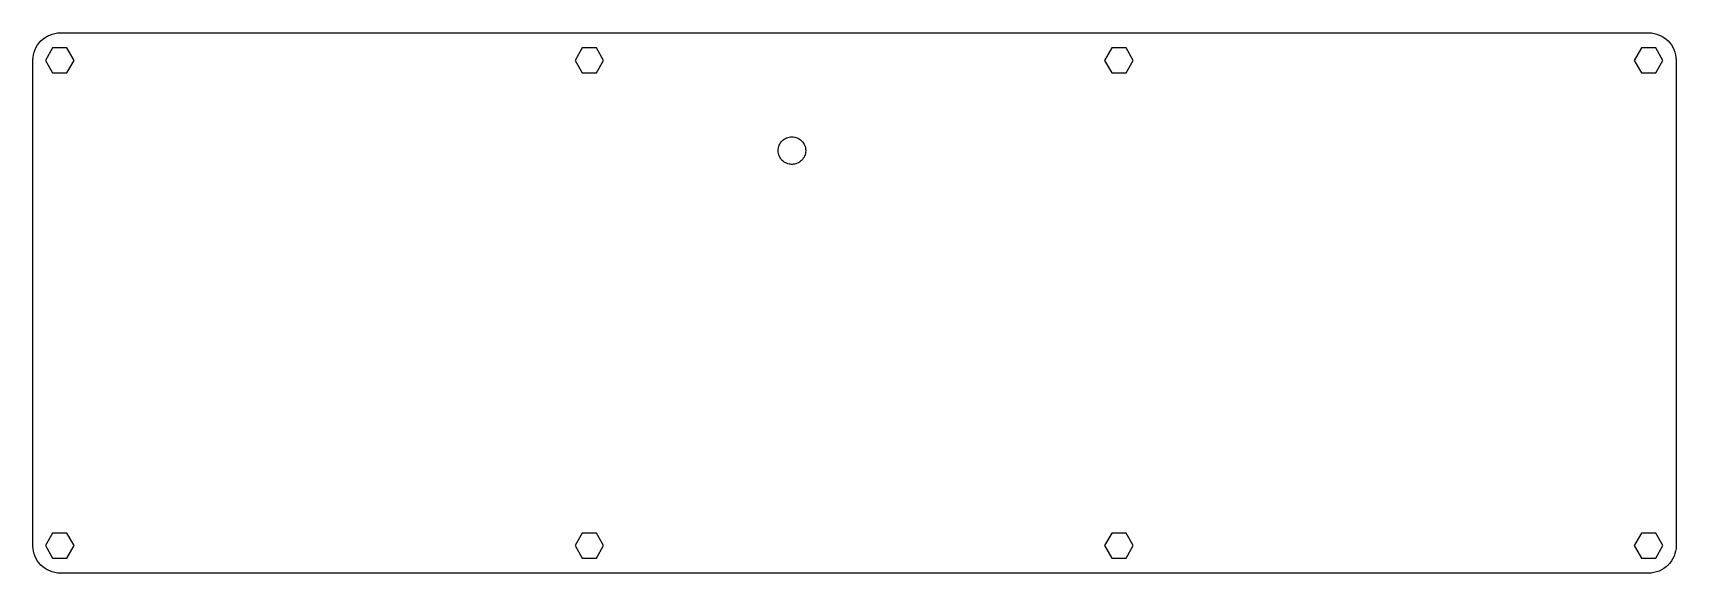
# Model space of a CAD drawing. Extents: x 0 to 714, y 0 to 312.
# Drawn here: x 412.1 to 710.5, y 0 to 98.2 of the extents above; entities that cross this region are included whole.
import ezdxf

# ---------------------------------------------------------------- set-up
doc = ezdxf.new("R2010")
doc.units = 0
doc.layers.get('0').update_dxf_attribs({"linetype": 'CONTINUOUS'})

msp = doc.modelspace()

# ---------------------------------------------------------------- linework, layer by layer
at = {"color": 0}
for points in [[(417.097, 0.0242), (416.969, 0.0242), (416.586, 0.05002), (416.09, 0.12581), (415.611, 0.24902), (415.151, 0.41716), (414.714, 0.62771), (414.301, 0.87815), (413.917, 1.16596), (413.563, 1.48867), (413.239, 1.84375), (412.951, 2.22868), (412.701, 2.6409), (412.49, 3.07796), (412.322, 3.53737), (412.199, 4.01654), (412.124, 4.51303), (412.097, 4.89643), (412.097, 5.02419), (412.097, 93.1742), (412.097, 93.3021), (412.124, 93.6854), (412.199, 94.1819), (412.322, 94.6611), (412.49, 95.1204), (412.701, 95.5575), (412.951, 95.9697), (413.239, 96.3547), (413.563, 96.7097), (413.917, 97.0325), (414.301, 97.3203), (414.714, 97.5707), (415.151, 97.7813), (415.611, 97.9494), (416.09, 98.0726), (416.586, 98.1485), (416.969, 98.1742), (417.097, 98.1742), (705.51, 98.1742), (705.637, 98.1742), (706.021, 98.1485), (706.518, 98.0726), (706.997, 97.9494), (707.457, 97.7813), (707.893, 97.5707), (708.306, 97.3203), (708.69, 97.0325), (709.046, 96.7097), (709.368, 96.3547), (709.656, 95.9697), (709.907, 95.5575), (710.117, 95.1204), (710.285, 94.6611), (710.408, 94.1819), (710.485, 93.6854), (710.51, 93.3021), (710.51, 93.1742), (710.51, 5.02419), (710.51, 4.90067), (710.486, 4.53006), (710.412, 4.04422), (710.294, 3.57004), (710.129, 3.11079), (709.921, 2.66976), (709.669, 2.25022), (709.378, 1.85542), (709.133, 1.57601), (709.046, 1.48867), (708.958, 1.40132), (708.679, 1.15657), (708.283, 0.86431), (707.864, 0.61328), (707.424, 0.40484), (706.964, 0.24034), (706.49, 0.1212), (706.004, 0.04867), (705.633, 0.0242), (705.51, 0.0242), (417.097, 0.0242)], [(414.372, 93.1742), (415.671, 90.9242), (418.269, 90.9242), (419.568, 93.1742), (418.269, 95.4242), (415.671, 95.4242), (414.372, 93.1742)], [(510.553, 93.1742), (511.851, 90.9242), (514.45, 90.9242), (515.749, 93.1742), (514.45, 95.4242), (511.851, 95.4242), (510.553, 93.1742)], [(606.732, 93.1742), (608.031, 90.9242), (610.629, 90.9242), (611.928, 93.1742), (610.629, 95.4242), (608.031, 95.4242), (606.732, 93.1742)], [(704.211, 95.4242), (702.912, 93.1742), (704.211, 90.9242), (706.81, 90.9242), (708.108, 93.1742), (706.81, 95.4242), (704.211, 95.4242)], [(552.436, 76.781), (552.436, 76.7172), (552.422, 76.5254), (552.385, 76.2772), (552.324, 76.0376), (552.239, 75.8079), (552.133, 75.5894), (552.008, 75.3833), (551.865, 75.1908), (551.703, 75.0133), (551.526, 74.8519), (551.333, 74.7081), (551.128, 74.5828), (550.908, 74.4775), (550.679, 74.3935), (550.439, 74.3318), (550.192, 74.2939), (550, 74.281), (549.936, 74.281), (549.872, 74.281), (549.681, 74.2939), (549.432, 74.3318), (549.192, 74.3935), (548.963, 74.4775), (548.744, 74.5828), (548.537, 74.7081), (548.346, 74.8519), (548.168, 75.0133), (548.007, 75.1908), (547.863, 75.3833), (547.738, 75.5894), (547.632, 75.8079), (547.549, 76.0376), (547.486, 76.2772), (547.449, 76.5254), (547.436, 76.7172), (547.436, 76.781), (547.436, 76.845), (547.449, 77.0367), (547.486, 77.2849), (547.549, 77.5246), (547.632, 77.7542), (547.738, 77.9728), (547.863, 78.1789), (548.007, 78.3713), (548.168, 78.5489), (548.346, 78.7101), (548.537, 78.8542), (548.744, 78.9793), (548.963, 79.0846), (549.192, 79.1686), (549.432, 79.2303), (549.681, 79.2682), (549.872, 79.281), (549.936, 79.281), (550, 79.281), (550.192, 79.2682), (550.439, 79.2303), (550.679, 79.1686), (550.908, 79.0846), (551.128, 78.9793), (551.333, 78.8542), (551.526, 78.7101), (551.703, 78.5489), (551.865, 78.3713), (552.008, 78.1789), (552.133, 77.9728), (552.239, 77.7542), (552.324, 77.5246), (552.385, 77.2849), (552.422, 77.0367), (552.436, 76.845), (552.436, 76.781)], [(414.372, 5.02419), (415.671, 2.77419), (418.269, 2.77419), (419.568, 5.02419), (418.269, 7.27419), (415.671, 7.27419), (414.372, 5.02419)], [(510.553, 5.02419), (511.851, 2.77419), (514.45, 2.77419), (515.749, 5.02419), (514.45, 7.27419), (511.851, 7.27419), (510.553, 5.02419)], [(608.031, 7.27419), (606.732, 5.02419), (608.031, 2.77419), (610.629, 2.77419), (611.928, 5.02419), (610.629, 7.27419), (608.031, 7.27419)], [(702.912, 5.02419), (704.211, 2.77419), (706.81, 2.77419), (708.108, 5.02419), (706.81, 7.27419), (704.211, 7.27419), (702.912, 5.02419)]]:
    msp.add_lwpolyline(points, close=True, dxfattribs=at)

doc.saveas('drawing.dxf')
